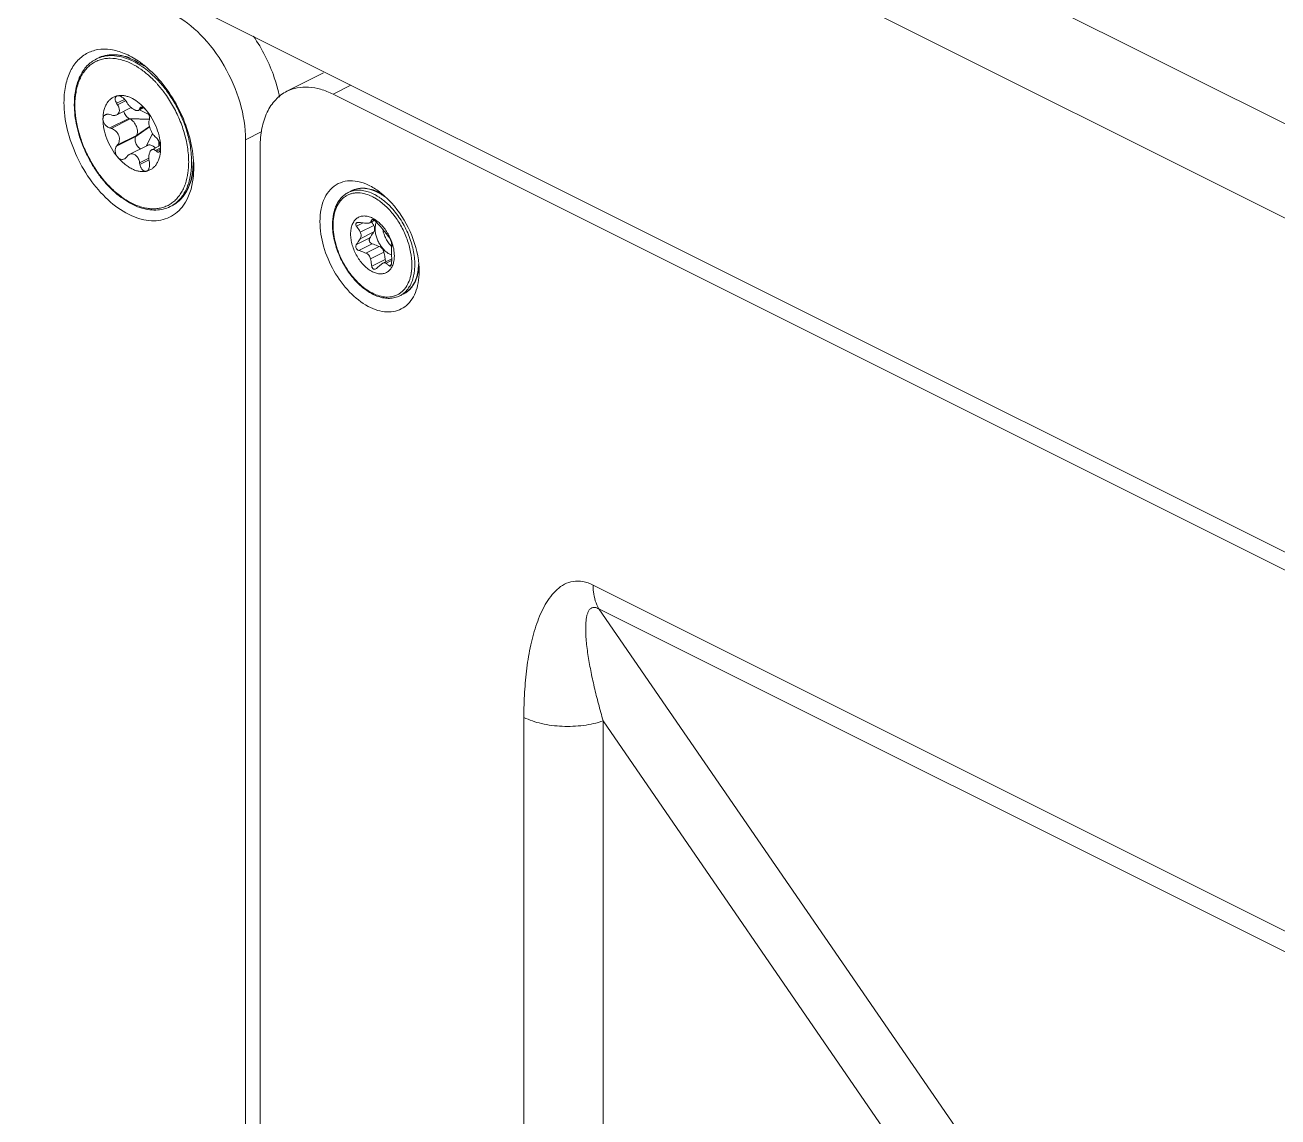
# Model space of a CAD drawing. Header units: millimetres. Extents: x 0 to 2524, y 0 to 1785.
# Drawn here: x 1281.74 to 1330.33, y 778.61 to 820.95 of the extents above; entities that cross this region are included whole.
import ezdxf

# ---------------------------------------------------------------- set-up
doc = ezdxf.new("R2010")
doc.units = ezdxf.units.MM
doc.header["$LTSCALE"] = 0.1
doc.layers.get('0').update_dxf_attribs({"lineweight": 13})

msp = doc.modelspace()

# ---------------------------------------------------------------- linework, layer by layer
for p, q in [((1142.531, 911.152), (1527.197, 718.819)), ((1146.513, 905.511), (1517.313, 720.111)), ((1171.501, 880.058), (1495.073, 718.272)), ((1284.508, 819.635), (1284.569, 819.666)), ((1291.9, 818.384), (1293.314, 819.092)), ((1293.689, 818.271), (1294.382, 818.617)), ((1372.885, 778.673), (1293.689, 818.271)), ((1285.293, 817.917), (1285.601, 818.07)), ((1285.329, 817.86), (1285.293, 817.917)), ((1285.324, 818.209), (1285.296, 818.199)), ((1285.643, 818.017), (1285.329, 817.86)), ((1285.661, 817.993), (1285.697, 817.936)), ((1285.025, 817.481), (1285.084, 817.463)), ((1285.025, 816.961), (1285.769, 817.333)), ((1285.084, 816.943), (1285.817, 817.309)), ((1285.86, 817.75), (1285.301, 817.47)), ((1285.769, 817.333), (1285.817, 817.309)), ((1286.569, 817.299), (1285.769, 817.333)), ((1286.566, 817.291), (1285.817, 817.309)), ((1286.144, 817.641), (1286.342, 817.74)), ((1286.176, 817.657), (1286.539, 817.482)), ((1286.186, 817.691), (1286.313, 817.754)), ((1286.186, 817.691), (1286.199, 817.724)), ((1286.199, 817.724), (1286.28, 817.765)), ((1285.084, 816.943), (1285.025, 816.961)), ((1286.571, 817.007), (1286.038, 816.629)), ((1286.568, 817.015), (1286.062, 816.667)), ((1286.566, 817.28), (1286.554, 817.247)), ((1290.295, 816.504), (1290.928, 816.821)), ((1285.293, 816.256), (1286.038, 816.629)), ((1285.329, 816.301), (1286.062, 816.667)), ((1286.062, 816.667), (1286.038, 816.629)), ((1286.686, 816.743), (1286.443, 816.26)), ((1286.687, 816.741), (1286.449, 816.263)), ((1286.799, 816.605), (1286.835, 816.576)), ((1286.933, 816.443), (1286.927, 816.251)), ((1286.948, 816.412), (1286.947, 816.26)), ((1290.295, 740.294), (1290.295, 816.504)), ((1285.293, 816.256), (1285.329, 816.301)), ((1285.697, 815.857), (1285.661, 815.813)), ((1285.786, 815.931), (1286.495, 816.286)), ((1286.988, 816.281), (1286.658, 816.116)), ((1286.999, 816.186), (1286.799, 816.086)), ((1286.835, 816.056), (1286.799, 816.086)), ((1286.835, 816.056), (1286.995, 816.136)), ((1290.86, 816.221), (1290.86, 740.011)), ((1286.186, 815.613), (1286.543, 815.791)), ((1286.199, 815.544), (1286.186, 815.613)), ((1286.199, 815.544), (1286.551, 815.72)), ((1286.554, 815.689), (1286.566, 815.62)), ((1286.441, 815.28), (1286.47, 815.29)), ((1286.472, 815.288), (1286.471, 815.287)), ((1294.271, 814.456), (1294.417, 814.529)), ((1287.37, 813.911), (1287.431, 813.941)), ((1295.189, 813.401), (1295.209, 813.411)), ((1295.189, 813.401), (1295.197, 813.409)), ((1294.596, 813.152), (1294.852, 813.28)), ((1295.263, 813.184), (1294.743, 812.923)), ((1295.263, 812.927), (1294.743, 812.667)), ((1295.295, 813.374), (1295.108, 813.281)), ((1295.286, 813.38), (1295.137, 813.306)), ((1294.596, 812.44), (1295.117, 812.7)), ((1294.685, 812.207), (1295.206, 812.467)), ((1295.476, 812.369), (1294.956, 812.108)), ((1295.658, 812.15), (1295.137, 811.889)), ((1295.189, 811.598), (1295.71, 811.859)), ((1295.367, 811.509), (1295.341, 811.492)), ((1295.961, 811.886), (1295.62, 811.715)), ((1295.96, 811.822), (1295.745, 811.714)), ((1295.871, 811.614), (1295.939, 811.648)), ((1296.274, 810.449), (1296.421, 810.522)), ((1303.772, 799.237), (1362.801, 769.722)), ((1304, 798.311), (1318.235, 777.623)), ((1304, 798.311), (1363.028, 768.797)), ((1301.088, 751.9), (1301.088, 794.104)), ((1304.162, 751.765), (1304.162, 793.969)), ((1304.162, 793.969), (1315.863, 776.964))]:
    msp.add_line(p, q)
for centre, radius, start, end in [((1285.045, 818.56), 1.202, 113.296, 116.5662), ((1284.094, 816.555), 3.629, 53.1021, 55.9169), ((1283.956, 816.37), 3.859, 51.5572, 53.1153), ((1283.831, 816.213), 4.06, 49.3162, 51.5518), ((1283.983, 816.1), 3.862, 46.173, 48.0654), ((1283.826, 815.938), 4.088, 43.3817, 46.1547), ((1283.744, 815.86), 4.201, 43.1152, 43.3884), ((1283.684, 815.805), 4.283, 41.6542, 43.1103), ((1283.429, 815.586), 4.618, 35.7119, 41.5794), ((1283.423, 815.585), 4.736, 35.7147, 41.5814), ((1286.109, 817.072), 5.609, 11.0735, 13.1064), ((1287.053, 817.876), 3.4, 180.0006, 180.4861), ((1284.746, 816.247), 2.2, 39.6153, 43.0298), ((1284.254, 815.423), 4.032, 1.4294, 3.7819), ((1284.477, 815.429), 3.809, 0.0052, 1.421), ((1286.315, 815.89), 0.622, 281.697, 284.5236), ((1294.65, 813.696), 0.849, 106.6947, 116.5357), ((1294.655, 813.682), 0.864, 105.8099, 106.7076), ((1294.404, 812.659), 1.939, 58.9537, 63.3083), ((1286.832, 814.986), 1.203, 296.5682, 299.8233), ((1286.89, 815.024), 1.21, 296.5769, 307.8677), ((1286.775, 815.15), 1.381, 317.6842, 320.5538), ((1294.337, 812.555), 1.949, 58.9771, 59.2832), ((1294.3, 812.488), 2.139, 55.7755, 58.9381), ((1294.399, 813.774), 0.874, 327.635, 334.7257), ((1294.765, 812.562), 1.008, 59.6373, 63.4175), ((1294.712, 812.47), 1.115, 56.2395, 59.6736), ((1294.653, 812.38), 1.222, 52.4225, 56.2627), ((1296.05, 813.216), 2.384, 180.0011, 180.6953), ((1294.151, 811.89), 1.927, 17.799, 25.3196), ((1296.151, 812.56), 0.562, 249.1768, 250.0173), ((1290.731, 811.887), 5.23, 358.5836, 359.9848), ((1294.568, 811.66), 2.289, 357.6199, 0.017), ((1295.024, 811.741), 2.002, 352.4616, 354.0677), ((1294.958, 811.621), 1.783, 349.8729, 351.6929), ((1294.87, 811.634), 1.873, 351.6867, 353.5381), ((1294.261, 811.405), 2.765, 357.3108, 0.0131), ((1295.896, 811.205), 0.846, 296.5704, 307.4028), ((1296.043, 811.276), 0.844, 296.5664, 305.3933), ((1295.979, 811.352), 0.943, 315.4127, 318.3211)]:
    msp.add_arc(centre, radius, start, end)
for points, knots in [([(1290.295, 816.504), (1290.295, 816.987), (1290.128, 817.991), (1289.524, 819.386), (1288.637, 820.58), (1287.868, 821.181), (1287.466, 821.382)], [0, 0, 0, 0, 0.246823, 0.511783, 0.770296, 1, 1, 1, 1]), ([(1291.572, 818.344), (1291.527, 818.535), (1291.307, 819.302), (1290.941, 820.026), (1290.598, 820.519)], [0, 0, 0, 0, 0.246393, 1, 1, 1, 1]), ([(1283.252, 817.947), (1283.252, 818.156), (1283.285, 818.556), (1283.45, 819.106), (1283.725, 819.551), (1283.983, 819.765), (1284.121, 819.842)], [0, 0, 0, 0, 0.28868, 0.548854, 0.782798, 1, 1, 1, 1]), ([(1284.121, 819.842), (1284.257, 819.919), (1284.568, 820.026), (1285.081, 820.022), (1285.617, 819.865), (1285.958, 819.675), (1286.127, 819.561)], [0, 0, 0, 0, 0.220157, 0.453848, 0.71227, 1, 1, 1, 1]), ([(1284.569, 819.666), (1284.659, 819.711), (1284.854, 819.78), (1285.168, 819.813), (1285.498, 819.778), (1285.716, 819.713), (1285.824, 819.671)], [0, 0, 0, 0, 0.23416, 0.475216, 0.729085, 1, 1, 1, 1]), ([(1286, 819.575), (1285.877, 819.637), (1285.63, 819.737), (1285.308, 819.797), (1285.063, 819.798), (1284.889, 819.777), (1284.724, 819.734), (1284.619, 819.691), (1284.569, 819.666)], [0, 0, 0, 0, 0.278944, 0.534783, 0.655555, 0.772578, 0.886969, 1, 1, 1, 1]), ([(1285.939, 819.544), (1285.821, 819.603), (1285.586, 819.699), (1285.227, 819.772), (1284.936, 819.767), (1284.72, 819.721), (1284.619, 819.685), (1284.57, 819.664)], [0, 0, 0, 0, 0.278209, 0.534456, 0.772603, 0.887165, 1, 1, 1, 1]), ([(1283.653, 817.876), (1283.653, 818.072), (1283.677, 818.36), (1283.771, 818.721), (1283.867, 818.963), (1283.99, 819.179), (1284.138, 819.366), (1284.311, 819.521), (1284.44, 819.601), (1284.508, 819.635)], [0, 0, 0, 0, 0.285392, 0.417936, 0.543856, 0.663798, 0.778818, 0.890321, 1, 1, 1, 1]), ([(1285.882, 819.447), (1285.745, 819.515), (1285.47, 819.623), (1285.112, 819.673), (1284.843, 819.653), (1284.656, 819.609), (1284.48, 819.538), (1284.318, 819.439), (1284.172, 819.314), (1284.043, 819.164), (1283.931, 818.99), (1283.839, 818.796), (1283.766, 818.582), (1283.695, 818.266), (1283.676, 818.017), (1283.676, 817.848)], [0, 0, 0, 0, 0.134718, 0.256832, 0.314289, 0.370104, 0.425075, 0.480068, 0.535949, 0.593509, 0.653412, 0.716168, 0.782107, 0.851412, 1, 1, 1, 1]), ([(1286.564, 818.973), (1286.457, 819.069), (1286.24, 819.243), (1286.002, 819.387), (1285.882, 819.447)], [0, 0, 0, 0, 0.516834, 1, 1, 1, 1]), ([(1286.293, 819.333), (1286.264, 819.353), (1286.15, 819.43), (1286.03, 819.498), (1285.939, 819.544)], [0, 0, 0, 0, 0.25686, 1, 1, 1, 1]), ([(1286.354, 819.364), (1286.325, 819.384), (1286.211, 819.46), (1286.092, 819.529), (1286, 819.575)], [0, 0, 0, 0, 0.25686, 1, 1, 1, 1]), ([(1286.638, 819.059), (1286.61, 819.084), (1286.499, 819.181), (1286.383, 819.271), (1286.293, 819.333)], [0, 0, 0, 0, 0.255737, 1, 1, 1, 1]), ([(1286.478, 819.292), (1286.996, 818.847), (1287.825, 817.714), (1288.233, 816.371), (1288.278, 815.689)], [0, 0, 0, 0, 0.499998, 1, 1, 1, 1]), ([(1286.966, 818.728), (1286.94, 818.758), (1286.835, 818.873), (1286.724, 818.982), (1286.638, 819.059)], [0, 0, 0, 0, 0.254414, 1, 1, 1, 1]), ([(1288.061, 816.077), (1288.038, 816.268), (1287.962, 816.655), (1287.774, 817.223), (1287.514, 817.773), (1287.297, 818.118), (1287.179, 818.282)], [0, 0, 0, 0, 0.24093, 0.491799, 0.746855, 1, 1, 1, 1]), ([(1288.174, 816.089), (1288.15, 816.285), (1288.072, 816.682), (1287.878, 817.264), (1287.612, 817.828), (1287.39, 818.182), (1287.269, 818.35)], [0, 0, 0, 0, 0.240938, 0.491809, 0.746861, 1, 1, 1, 1]), ([(1291.9, 818.384), (1291.737, 818.303), (1291.428, 818.068), (1291.097, 817.561), (1290.9, 816.927), (1290.86, 816.464), (1290.86, 816.221)], [0, 0, 0, 0, 0.217166, 0.450391, 0.710307, 1, 1, 1, 1]), ([(1293.689, 818.271), (1293.534, 818.348), (1293.225, 818.473), (1292.752, 818.562), (1292.302, 818.539), (1292.026, 818.447), (1291.9, 818.384)], [0, 0, 0, 0, 0.279076, 0.535372, 0.7729, 1, 1, 1, 1]), ([(1287.887, 813.963), (1287.75, 813.769), (1287.377, 813.435), (1286.609, 813.302), (1285.795, 813.54), (1285.003, 814.08), (1284.291, 814.868), (1283.723, 815.83), (1283.35, 816.873), (1283.252, 817.598), (1283.252, 817.947)], [0, 0, 0, 0, 0.093914, 0.18813, 0.295826, 0.421919, 0.563565, 0.713337, 0.861833, 1, 1, 1, 1]), ([(1287.37, 813.911), (1287.285, 813.868), (1287.102, 813.802), (1286.808, 813.765), (1286.498, 813.789), (1286.181, 813.872), (1285.861, 814.012), (1285.545, 814.204), (1285.237, 814.446), (1284.942, 814.732), (1284.667, 815.057), (1284.416, 815.415), (1284.194, 815.798), (1284.006, 816.201), (1283.854, 816.614), (1283.742, 817.03), (1283.672, 817.441), (1283.654, 817.714), (1283.653, 817.847)], [0, 0, 0, 0, 0.046162, 0.093539, 0.14319, 0.195908, 0.252154, 0.312065, 0.375489, 0.442037, 0.511131, 0.58206, 0.65402, 0.726157, 0.797611, 0.867553, 0.935227, 1, 1, 1, 1]), ([(1283.676, 817.848), (1283.676, 817.674), (1283.704, 817.315), (1283.819, 816.777), (1284.004, 816.238), (1284.252, 815.716), (1284.556, 815.229), (1284.905, 814.794), (1285.287, 814.424), (1285.691, 814.133), (1286.042, 813.96), (1286.319, 813.874), (1286.52, 813.835), (1286.714, 813.822), (1286.902, 813.834), (1287.081, 813.872), (1287.25, 813.936), (1287.407, 814.024), (1287.55, 814.136), (1287.678, 814.271), (1287.791, 814.427), (1287.886, 814.603), (1287.993, 814.869), (1288.041, 815.085), (1288.061, 815.233)], [0, 0, 0, 0, 0.068636, 0.141294, 0.216628, 0.293067, 0.36896, 0.442698, 0.512838, 0.578246, 0.638256, 0.666243, 0.692947, 0.718503, 0.743108, 0.767017, 0.790534, 0.813988, 0.837717, 0.862037, 0.887221, 0.913488, 0.940997, 1, 1, 1, 1]), ([(1284.765, 817.303), (1284.765, 817.416), (1284.781, 817.581), (1284.845, 817.783), (1284.91, 817.912), (1284.991, 818.022), (1285.089, 818.11), (1285.201, 818.175), (1285.282, 818.2), (1285.324, 818.209)], [0, 0, 0, 0, 0.292489, 0.425478, 0.549994, 0.667323, 0.77954, 0.889431, 1, 1, 1, 1]), ([(1285.296, 818.199), (1285.287, 818.195), (1285.27, 818.183), (1285.251, 818.157), (1285.239, 818.124), (1285.234, 818.073), (1285.249, 817.999), (1285.276, 817.944), (1285.293, 817.917)], [0, 0, 0, 0, 0.097885, 0.196945, 0.302948, 0.419624, 0.688587, 1, 1, 1, 1]), ([(1285.301, 817.47), (1285.316, 817.478), (1285.343, 817.496), (1285.375, 817.533), (1285.395, 817.579), (1285.403, 817.63), (1285.4, 817.686), (1285.381, 817.765), (1285.352, 817.823), (1285.329, 817.86)], [0, 0, 0, 0, 0.11066, 0.218773, 0.328694, 0.444664, 0.569516, 0.704271, 1, 1, 1, 1]), ([(1285.324, 818.209), (1285.363, 818.217), (1285.445, 818.226), (1285.573, 818.218), (1285.704, 818.188), (1285.887, 818.119), (1286.115, 817.98), (1286.276, 817.832), (1286.354, 817.749)], [0, 0, 0, 0, 0.102583, 0.210144, 0.32398, 0.444974, 0.708853, 1, 1, 1, 1]), ([(1285.661, 817.993), (1285.64, 818.026), (1285.591, 818.088), (1285.518, 818.15), (1285.454, 818.187), (1285.397, 818.209), (1285.351, 818.215), (1285.324, 818.209)], [0, 0, 0, 0, 0.280746, 0.557076, 0.685088, 0.802432, 1, 1, 1, 1]), ([(1285.86, 817.748), (1285.828, 817.775), (1285.769, 817.834), (1285.719, 817.901), (1285.697, 817.936)], [0, 0, 0, 0, 0.500571, 1, 1, 1, 1]), ([(1284.859, 817.474), (1284.845, 817.466), (1284.818, 817.447), (1284.787, 817.407), (1284.769, 817.358), (1284.765, 817.322), (1284.765, 817.303)], [0, 0, 0, 0, 0.236599, 0.476208, 0.728722, 1, 1, 1, 1]), ([(1285.324, 815.839), (1285.237, 815.943), (1285.082, 816.169), (1284.906, 816.537), (1284.794, 816.919), (1284.765, 817.178), (1284.765, 817.303)], [0, 0, 0, 0, 0.254359, 0.512919, 0.764766, 1, 1, 1, 1]), ([(1284.765, 817.303), (1284.765, 817.267), (1284.78, 817.191), (1284.837, 817.09), (1284.92, 817.008), (1284.989, 816.972), (1285.025, 816.961)], [0, 0, 0, 0, 0.239462, 0.49734, 0.756045, 1, 1, 1, 1]), ([(1285.025, 817.481), (1284.996, 817.489), (1284.953, 817.496), (1284.897, 817.489), (1284.871, 817.48), (1284.859, 817.474)], [0, 0, 0, 0, 0.525273, 0.767904, 1, 1, 1, 1]), ([(1285.084, 817.463), (1285.104, 817.457), (1285.142, 817.448), (1285.199, 817.445), (1285.253, 817.451), (1285.286, 817.463), (1285.301, 817.47)], [0, 0, 0, 0, 0.273271, 0.531241, 0.772973, 1, 1, 1, 1]), ([(1285.769, 817.333), (1285.746, 817.345), (1285.701, 817.377), (1285.644, 817.441), (1285.598, 817.519), (1285.577, 817.576), (1285.569, 817.605)], [0, 0, 0, 0, 0.224639, 0.474754, 0.738214, 1, 1, 1, 1]), ([(1286.062, 816.667), (1286.075, 816.689), (1286.094, 816.74), (1286.103, 816.825), (1286.092, 816.919), (1286.064, 817.016), (1286.019, 817.109), (1285.962, 817.193), (1285.894, 817.261), (1285.843, 817.296), (1285.817, 817.309)], [0, 0, 0, 0, 0.100163, 0.214155, 0.341032, 0.476829, 0.616268, 0.753439, 0.882721, 1, 1, 1, 1]), ([(1286.144, 817.641), (1286.136, 817.637), (1286.118, 817.631), (1286.089, 817.63), (1286.056, 817.635), (1286.005, 817.651), (1285.937, 817.688), (1285.886, 817.726), (1285.86, 817.748)], [0, 0, 0, 0, 0.081289, 0.172033, 0.275865, 0.394549, 0.674735, 1, 1, 1, 1]), ([(1286.186, 817.691), (1286.182, 817.68), (1286.172, 817.66), (1286.153, 817.645), (1286.144, 817.641)], [0, 0, 0, 0, 0.516987, 1, 1, 1, 1]), ([(1286.23, 817.761), (1286.223, 817.758), (1286.21, 817.747), (1286.202, 817.732), (1286.199, 817.724)], [0, 0, 0, 0, 0.479654, 1, 1, 1, 1]), ([(1286.342, 817.74), (1286.332, 817.747), (1286.312, 817.757), (1286.282, 817.767), (1286.254, 817.769), (1286.237, 817.765), (1286.23, 817.761)], [0, 0, 0, 0, 0.309007, 0.574685, 0.801106, 1, 1, 1, 1]), ([(1286.441, 817.65), (1286.426, 817.669), (1286.395, 817.701), (1286.36, 817.729), (1286.342, 817.74)], [0, 0, 0, 0, 0.531627, 1, 1, 1, 1]), ([(1286.566, 817.28), (1286.57, 817.291), (1286.575, 817.315), (1286.574, 817.354), (1286.567, 817.4), (1286.549, 817.468), (1286.509, 817.555), (1286.466, 817.62), (1286.441, 817.65)], [0, 0, 0, 0, 0.081914, 0.180348, 0.294769, 0.423159, 0.707611, 1, 1, 1, 1]), ([(1286.441, 817.65), (1286.527, 817.546), (1286.683, 817.321), (1286.859, 816.952), (1286.971, 816.57), (1286.999, 816.311), (1286.999, 816.186)], [0, 0, 0, 0, 0.254359, 0.512919, 0.764766, 1, 1, 1, 1]), ([(1285.084, 816.943), (1285.148, 816.924), (1285.238, 816.869), (1285.328, 816.766), (1285.377, 816.672), (1285.403, 816.571), (1285.403, 816.471), (1285.379, 816.378), (1285.348, 816.324), (1285.329, 816.301)], [0, 0, 0, 0, 0.249375, 0.381505, 0.514159, 0.64429, 0.769426, 0.888065, 1, 1, 1, 1]), ([(1286.799, 816.605), (1286.779, 816.622), (1286.739, 816.664), (1286.687, 816.739), (1286.639, 816.827), (1286.597, 816.922), (1286.566, 817.017), (1286.546, 817.105), (1286.54, 817.182), (1286.547, 817.228), (1286.554, 817.247)], [0, 0, 0, 0, 0.110696, 0.240625, 0.384178, 0.53292, 0.676665, 0.805968, 0.914467, 1, 1, 1, 1]), ([(1286.221, 816.147), (1286.201, 816.157), (1286.163, 816.184), (1286.113, 816.235), (1286.069, 816.298), (1286.036, 816.368), (1286.015, 816.44), (1286.005, 816.528), (1286.017, 816.595), (1286.038, 816.629)], [0, 0, 0, 0, 0.117575, 0.247234, 0.384697, 0.524378, 0.660423, 0.787463, 1, 1, 1, 1]), ([(1286.99, 816.281), (1286.984, 816.311), (1286.967, 816.371), (1286.931, 816.453), (1286.888, 816.522), (1286.853, 816.561), (1286.835, 816.576)], [0, 0, 0, 0, 0.274561, 0.545123, 0.791997, 1, 1, 1, 1]), ([(1285.293, 816.256), (1285.272, 816.23), (1285.241, 816.164), (1285.232, 816.052), (1285.259, 815.938), (1285.299, 815.869), (1285.324, 815.839)], [0, 0, 0, 0, 0.226942, 0.475503, 0.738548, 1, 1, 1, 1]), ([(1285.324, 815.839), (1285.342, 815.817), (1285.381, 815.779), (1285.452, 815.743), (1285.526, 815.734), (1285.573, 815.747), (1285.594, 815.757)], [0, 0, 0, 0, 0.278794, 0.535291, 0.771972, 1, 1, 1, 1]), ([(1286.441, 815.28), (1286.398, 815.271), (1286.307, 815.262), (1286.168, 815.275), (1286.024, 815.313), (1285.878, 815.375), (1285.732, 815.46), (1285.537, 815.606), (1285.405, 815.741), (1285.324, 815.839)], [0, 0, 0, 0, 0.100852, 0.207172, 0.320423, 0.441479, 0.570535, 0.707242, 1, 1, 1, 1]), ([(1285.697, 815.857), (1285.709, 815.873), (1285.736, 815.901), (1285.769, 815.923), (1285.786, 815.931)], [0, 0, 0, 0, 0.51023, 1, 1, 1, 1]), ([(1285.786, 815.931), (1285.805, 815.941), (1285.847, 815.955), (1285.914, 815.957), (1285.979, 815.937), (1286.04, 815.899), (1286.092, 815.843), (1286.151, 815.75), (1286.176, 815.669), (1286.186, 815.613)], [0, 0, 0, 0, 0.109461, 0.218418, 0.33058, 0.449317, 0.576567, 0.712229, 1, 1, 1, 1]), ([(1286.999, 816.186), (1286.999, 816.077), (1286.984, 815.917), (1286.924, 815.719), (1286.863, 815.592), (1286.787, 815.483), (1286.695, 815.394), (1286.589, 815.327), (1286.512, 815.298), (1286.472, 815.288)], [0, 0, 0, 0, 0.292043, 0.425248, 0.550191, 0.667997, 0.780507, 0.890228, 1, 1, 1, 1]), ([(1286.619, 816.295), (1286.598, 816.301), (1286.565, 816.305), (1286.523, 816.298), (1286.504, 816.29), (1286.495, 816.286)], [0, 0, 0, 0, 0.520186, 0.762961, 1, 1, 1, 1]), ([(1286.658, 816.116), (1286.647, 816.11), (1286.624, 816.094), (1286.597, 816.058), (1286.574, 816.012), (1286.557, 815.957), (1286.546, 815.895), (1286.54, 815.805), (1286.546, 815.735), (1286.554, 815.689)], [0, 0, 0, 0, 0.083137, 0.178761, 0.289183, 0.4138, 0.55033, 0.6957, 1, 1, 1, 1]), ([(1286.793, 816.184), (1286.767, 816.211), (1286.714, 816.257), (1286.65, 816.287), (1286.619, 816.295)], [0, 0, 0, 0, 0.534828, 1, 1, 1, 1]), ([(1286.799, 816.086), (1286.788, 816.095), (1286.765, 816.111), (1286.728, 816.126), (1286.691, 816.128), (1286.668, 816.121), (1286.658, 816.116)], [0, 0, 0, 0, 0.288082, 0.541806, 0.772346, 1, 1, 1, 1]), ([(1286.835, 816.056), (1286.843, 816.049), (1286.86, 816.037), (1286.888, 816.026), (1286.914, 816.024), (1286.931, 816.028), (1286.938, 816.032)], [0, 0, 0, 0, 0.294551, 0.551982, 0.781276, 1, 1, 1, 1]), ([(1286.938, 816.032), (1286.948, 816.037), (1286.967, 816.053), (1286.986, 816.088), (1286.997, 816.134), (1286.999, 816.168), (1286.999, 816.186)], [0, 0, 0, 0, 0.190975, 0.416283, 0.686233, 1, 1, 1, 1]), ([(1286.999, 816.186), (1286.999, 816.194), (1286.999, 816.226), (1286.994, 816.257), (1286.99, 816.281)], [0, 0, 0, 0, 0.238011, 1, 1, 1, 1]), ([(1288.088, 815.642), (1288.088, 815.677), (1288.086, 815.823), (1288.075, 815.968), (1288.061, 816.077)], [0, 0, 0, 0, 0.244432, 1, 1, 1, 1]), ([(1288.202, 815.642), (1288.202, 815.678), (1288.199, 815.828), (1288.187, 815.977), (1288.174, 816.089)], [0, 0, 0, 0, 0.244425, 1, 1, 1, 1]), ([(1285.594, 815.757), (1285.606, 815.764), (1285.631, 815.78), (1285.652, 815.801), (1285.661, 815.813)], [0, 0, 0, 0, 0.491084, 1, 1, 1, 1]), ([(1286.199, 815.544), (1286.205, 815.506), (1286.227, 815.433), (1286.276, 815.355), (1286.325, 815.31), (1286.363, 815.288), (1286.402, 815.277), (1286.429, 815.278), (1286.441, 815.28)], [0, 0, 0, 0, 0.297992, 0.57064, 0.692364, 0.803082, 0.904393, 1, 1, 1, 1]), ([(1286.47, 815.29), (1286.48, 815.296), (1286.5, 815.31), (1286.525, 815.339), (1286.546, 815.375), (1286.567, 815.433), (1286.578, 815.517), (1286.572, 815.585), (1286.566, 815.62)], [0, 0, 0, 0, 0.096427, 0.2004, 0.313931, 0.437364, 0.708911, 1, 1, 1, 1]), ([(1287.43, 813.943), (1287.491, 813.978), (1287.608, 814.059), (1287.762, 814.211), (1287.895, 814.392), (1288.047, 814.677), (1288.145, 815.004), (1288.194, 815.358), (1288.202, 815.545), (1288.202, 815.642)], [0, 0, 0, 0, 0.107509, 0.217606, 0.33198, 0.451961, 0.711547, 0.852303, 1, 1, 1, 1]), ([(1287.842, 814.272), (1287.911, 814.356), (1288.035, 814.548), (1288.165, 814.878), (1288.245, 815.252), (1288.262, 815.516), (1288.263, 815.652)], [0, 0, 0, 0, 0.222615, 0.462293, 0.721342, 1, 1, 1, 1]), ([(1288.286, 815.429), (1288.286, 815.287), (1288.258, 814.779), (1288.101, 814.263), (1287.887, 813.963)], [0, 0, 0, 0, 0.278051, 1, 1, 1, 1]), ([(1288.061, 815.233), (1288.066, 815.266), (1288.082, 815.402), (1288.088, 815.538), (1288.088, 815.642)], [0, 0, 0, 0, 0.24358, 1, 1, 1, 1]), ([(1288.261, 815.299), (1288.241, 815.146), (1288.179, 814.857), (1288.031, 814.524), (1287.875, 814.299), (1287.743, 814.155), (1287.596, 814.034), (1287.487, 813.969), (1287.431, 813.941)], [0, 0, 0, 0, 0.278338, 0.534003, 0.654847, 0.77204, 0.886673, 1, 1, 1, 1]), ([(1293.18, 813.329), (1293.18, 813.495), (1293.206, 813.81), (1293.341, 814.24), (1293.566, 814.585), (1293.876, 814.822), (1294.251, 814.928), (1294.662, 814.901), (1295.087, 814.75), (1295.355, 814.582), (1295.488, 814.483)], [0, 0, 0, 0, 0.144821, 0.274812, 0.391414, 0.499998, 0.608577, 0.72521, 0.855132, 1, 1, 1, 1]), ([(1293.665, 813.216), (1293.665, 813.353), (1293.683, 813.556), (1293.749, 813.81), (1293.817, 813.98), (1293.904, 814.133), (1294.009, 814.265), (1294.131, 814.375), (1294.223, 814.432), (1294.271, 814.456)], [0, 0, 0, 0, 0.283857, 0.41599, 0.54178, 0.661886, 0.777353, 0.88952, 1, 1, 1, 1]), ([(1295.09, 814.351), (1295, 814.387), (1294.821, 814.44), (1294.591, 814.451), (1294.421, 814.422), (1294.302, 814.383), (1294.191, 814.327), (1294.09, 814.255), (1293.998, 814.166), (1293.888, 814.025), (1293.78, 813.81), (1293.704, 813.513), (1293.689, 813.299), (1293.689, 813.188)], [0, 0, 0, 0, 0.13036, 0.249603, 0.306343, 0.361945, 0.417173, 0.472817, 0.529637, 0.588309, 0.713061, 0.850082, 1, 1, 1, 1]), ([(1294.417, 814.529), (1294.485, 814.563), (1294.634, 814.615), (1294.873, 814.635), (1295.123, 814.6), (1295.287, 814.543), (1295.368, 814.508)], [0, 0, 0, 0, 0.233456, 0.474127, 0.728195, 1, 1, 1, 1]), ([(1295.55, 814.393), (1295.453, 814.451), (1295.26, 814.547), (1295.004, 814.613), (1294.808, 814.624), (1294.67, 814.613), (1294.539, 814.582), (1294.456, 814.549), (1294.417, 814.529)], [0, 0, 0, 0, 0.283464, 0.540713, 0.660935, 0.776648, 0.889158, 1, 1, 1, 1]), ([(1295.274, 814.391), (1295.202, 814.428), (1295.057, 814.489), (1294.835, 814.542), (1294.621, 814.554), (1294.484, 814.532), (1294.419, 814.513)], [0, 0, 0, 0, 0.275906, 0.532541, 0.772396, 1, 1, 1, 1]), ([(1295.368, 814.508), (1295.387, 814.5), (1295.464, 814.465), (1295.539, 814.424), (1295.594, 814.391)], [0, 0, 0, 0, 0.244297, 1, 1, 1, 1]), ([(1295.488, 814.483), (1295.518, 814.46), (1295.643, 814.363), (1295.759, 814.256), (1295.843, 814.172)], [0, 0, 0, 0, 0.2435, 1, 1, 1, 1]), ([(1295.725, 814.276), (1295.71, 814.287), (1295.653, 814.328), (1295.595, 814.366), (1295.55, 814.393)], [0, 0, 0, 0, 0.254594, 1, 1, 1, 1]), ([(1287.633, 814.068), (1287.647, 814.08), (1287.705, 814.127), (1287.759, 814.179), (1287.796, 814.22)], [0, 0, 0, 0, 0.247404, 1, 1, 1, 1]), ([(1295.333, 814.231), (1295.313, 814.243), (1295.234, 814.287), (1295.152, 814.326), (1295.09, 814.351)], [0, 0, 0, 0, 0.257404, 1, 1, 1, 1]), ([(1296.051, 813.573), (1295.949, 813.706), (1295.732, 813.947), (1295.474, 814.146), (1295.342, 814.225)], [0, 0, 0, 0, 0.520938, 1, 1, 1, 1]), ([(1295.952, 813.865), (1295.917, 813.903), (1295.779, 814.045), (1295.625, 814.174), (1295.503, 814.257)], [0, 0, 0, 0, 0.259904, 1, 1, 1, 1]), ([(1295.843, 814.172), (1296.152, 813.859), (1296.658, 813.124), (1296.936, 812.274), (1296.995, 811.84)], [0, 0, 0, 0, 0.500531, 1, 1, 1, 1]), ([(1295.216, 811.385), (1295.158, 811.414), (1295.043, 811.487), (1294.885, 811.626), (1294.739, 811.795), (1294.612, 811.988), (1294.507, 812.197), (1294.428, 812.414), (1294.38, 812.632), (1294.362, 812.843), (1294.377, 813.038), (1294.424, 813.211), (1294.502, 813.355), (1294.61, 813.464), (1294.744, 813.532), (1294.895, 813.554), (1295.058, 813.531), (1295.163, 813.49), (1295.216, 813.463)], [0, 0, 0, 0, 0.06329, 0.13188, 0.204672, 0.280151, 0.356569, 0.432094, 0.504975, 0.573688, 0.637122, 0.694783, 0.747041, 0.795334, 0.842131, 0.890352, 0.942485, 1, 1, 1, 1]), ([(1295.197, 813.409), (1295.198, 813.409), (1295.2, 813.41), (1295.201, 813.411), (1295.203, 813.411)], [0, 0, 0, 0, 0.239803, 1, 1, 1, 1]), ([(1295.203, 813.411), (1295.21, 813.413), (1295.229, 813.41), (1295.246, 813.403), (1295.256, 813.398)], [0, 0, 0, 0, 0.407487, 1, 1, 1, 1]), ([(1295.256, 813.398), (1295.259, 813.397), (1295.273, 813.39), (1295.285, 813.381), (1295.295, 813.375)], [0, 0, 0, 0, 0.231951, 1, 1, 1, 1]), ([(1296.857, 811.66), (1296.857, 811.754), (1296.845, 811.946), (1296.798, 812.236), (1296.721, 812.53), (1296.58, 812.921), (1296.342, 813.383), (1296.091, 813.715), (1295.952, 813.865)], [0, 0, 0, 0, 0.115422, 0.236391, 0.361666, 0.489863, 0.748532, 1, 1, 1, 1]), ([(1296.743, 811.66), (1296.743, 811.822), (1296.708, 812.157), (1296.57, 812.653), (1296.352, 813.134), (1296.159, 813.433), (1296.051, 813.573)], [0, 0, 0, 0, 0.234732, 0.485658, 0.744015, 1, 1, 1, 1]), ([(1297.023, 811.275), (1297.017, 811.134), (1296.983, 810.865), (1296.86, 810.495), (1296.669, 810.192), (1296.416, 809.969), (1296.109, 809.839), (1295.766, 809.809), (1295.402, 809.876), (1294.886, 810.097), (1294.273, 810.596), (1293.686, 811.402), (1293.289, 812.337), (1293.18, 813.007), (1293.18, 813.329)], [0, 0, 0, 0, 0.062015, 0.11834, 0.169561, 0.21738, 0.264331, 0.313225, 0.366311, 0.424827, 0.557892, 0.706671, 0.858564, 1, 1, 1, 1]), ([(1296.274, 810.449), (1296.214, 810.419), (1296.085, 810.372), (1295.877, 810.345), (1295.659, 810.361), (1295.436, 810.419), (1295.212, 810.516), (1294.991, 810.65), (1294.775, 810.818), (1294.497, 811.088), (1294.189, 811.489), (1293.951, 811.942), (1293.808, 812.326), (1293.705, 812.706), (1293.668, 812.997), (1293.665, 813.187)], [0, 0, 0, 0, 0.04678, 0.094688, 0.144735, 0.197693, 0.254036, 0.313926, 0.37724, 0.443617, 0.583066, 0.726615, 0.797908, 0.867736, 1, 1, 1, 1]), ([(1293.689, 813.188), (1293.689, 813.069), (1293.708, 812.825), (1293.785, 812.457), (1293.909, 812.089), (1294.077, 811.732), (1294.282, 811.397), (1294.519, 811.097), (1294.778, 810.84), (1295.052, 810.636), (1295.333, 810.49), (1295.612, 810.408), (1295.839, 810.398), (1296.007, 810.425), (1296.125, 810.463), (1296.235, 810.518), (1296.336, 810.588), (1296.427, 810.675), (1296.538, 810.812), (1296.646, 811.023), (1296.696, 811.209), (1296.714, 811.307)], [0, 0, 0, 0, 0.068604, 0.141192, 0.216459, 0.292883, 0.368858, 0.442815, 0.513331, 0.579272, 0.639933, 0.695221, 0.745844, 0.76994, 0.793548, 0.816985, 0.840579, 0.864646, 0.889471, 0.942181, 1, 1, 1, 1]), ([(1294.596, 813.152), (1294.588, 813.164), (1294.575, 813.189), (1294.57, 813.223), (1294.575, 813.247), (1294.586, 813.268), (1294.601, 813.28), (1294.612, 813.285)], [0, 0, 0, 0, 0.28482, 0.535851, 0.651956, 0.765513, 1, 1, 1, 1]), ([(1294.743, 812.923), (1294.731, 812.943), (1294.685, 813.021), (1294.635, 813.097), (1294.596, 813.152)], [0, 0, 0, 0, 0.252413, 1, 1, 1, 1]), ([(1294.612, 813.285), (1294.617, 813.288), (1294.64, 813.297), (1294.666, 813.298), (1294.685, 813.296)], [0, 0, 0, 0, 0.23001, 1, 1, 1, 1]), ([(1294.685, 813.296), (1294.708, 813.295), (1294.798, 813.287), (1294.889, 813.277), (1294.956, 813.268)], [0, 0, 0, 0, 0.253475, 1, 1, 1, 1]), ([(1294.743, 812.667), (1294.754, 812.686), (1294.773, 812.726), (1294.783, 812.793), (1294.773, 812.861), (1294.754, 812.903), (1294.743, 812.923)], [0, 0, 0, 0, 0.247907, 0.494258, 0.743456, 1, 1, 1, 1]), ([(1294.956, 813.268), (1294.971, 813.267), (1295, 813.264), (1295.042, 813.264), (1295.077, 813.269), (1295.099, 813.276), (1295.108, 813.281)], [0, 0, 0, 0, 0.30025, 0.570887, 0.804829, 1, 1, 1, 1]), ([(1295.108, 813.281), (1295.114, 813.284), (1295.125, 813.291), (1295.134, 813.301), (1295.137, 813.306)], [0, 0, 0, 0, 0.528927, 1, 1, 1, 1]), ([(1295.117, 812.7), (1295.13, 812.719), (1295.18, 812.794), (1295.228, 812.87), (1295.263, 812.927)], [0, 0, 0, 0, 0.253646, 1, 1, 1, 1]), ([(1295.263, 813.184), (1295.257, 813.195), (1295.23, 813.24), (1295.202, 813.285), (1295.181, 813.318)], [0, 0, 0, 0, 0.251509, 1, 1, 1, 1]), ([(1295.3, 813.054), (1295.3, 813.076), (1295.293, 813.122), (1295.275, 813.164), (1295.263, 813.184)], [0, 0, 0, 0, 0.492703, 1, 1, 1, 1]), ([(1295.263, 812.927), (1295.275, 812.946), (1295.294, 812.987), (1295.3, 813.031), (1295.3, 813.054)], [0, 0, 0, 0, 0.501612, 1, 1, 1, 1]), ([(1295.295, 813.375), (1295.301, 813.37), (1295.327, 813.351), (1295.35, 813.329), (1295.367, 813.312)], [0, 0, 0, 0, 0.245457, 1, 1, 1, 1]), ([(1295.32, 813.051), (1295.32, 813.075), (1295.324, 813.163), (1295.343, 813.251), (1295.369, 813.31)], [0, 0, 0, 0, 0.269298, 1, 1, 1, 1]), ([(1295.32, 813.051), (1295.32, 813), (1295.329, 812.895), (1295.366, 812.738), (1295.426, 812.582), (1295.505, 812.434), (1295.601, 812.3), (1295.709, 812.185), (1295.825, 812.095), (1295.909, 812.051), (1295.951, 812.035)], [0, 0, 0, 0, 0.121275, 0.250197, 0.383662, 0.518165, 0.650076, 0.776023, 0.893242, 1, 1, 1, 1]), ([(1295.367, 813.312), (1295.384, 813.294), (1295.451, 813.223), (1295.516, 813.15), (1295.563, 813.093)], [0, 0, 0, 0, 0.248914, 1, 1, 1, 1]), ([(1295.398, 813.348), (1295.448, 813.31), (1295.546, 813.223), (1295.724, 813.019), (1295.832, 812.84), (1295.892, 812.714)], [0, 0, 0, 0, 0.235096, 0.483128, 1, 1, 1, 1]), ([(1295.563, 813.093), (1295.595, 813.054), (1295.643, 812.997), (1295.703, 812.924), (1295.731, 812.89), (1295.745, 812.874)], [0, 0, 0, 0, 0.536536, 0.7845, 1, 1, 1, 1]), ([(1295.618, 813.027), (1295.628, 812.966), (1295.66, 812.843), (1295.735, 812.667), (1295.834, 812.504), (1295.915, 812.407), (1295.959, 812.363)], [0, 0, 0, 0, 0.246577, 0.501358, 0.755434, 1, 1, 1, 1]), ([(1294.685, 812.207), (1294.662, 812.214), (1294.619, 812.24), (1294.583, 812.292), (1294.571, 812.339), (1294.571, 812.375), (1294.579, 812.41), (1294.59, 812.43), (1294.596, 812.44)], [0, 0, 0, 0, 0.252428, 0.508829, 0.635948, 0.760109, 0.881308, 1, 1, 1, 1]), ([(1294.596, 812.44), (1294.609, 812.458), (1294.659, 812.533), (1294.708, 812.609), (1294.743, 812.667)], [0, 0, 0, 0, 0.253646, 1, 1, 1, 1]), ([(1295.206, 812.467), (1295.183, 812.475), (1295.14, 812.5), (1295.104, 812.552), (1295.092, 812.6), (1295.092, 812.636), (1295.1, 812.67), (1295.111, 812.69), (1295.117, 812.7)], [0, 0, 0, 0, 0.252428, 0.508829, 0.635948, 0.760109, 0.881308, 1, 1, 1, 1]), ([(1295.476, 812.369), (1295.454, 812.377), (1295.365, 812.412), (1295.274, 812.444), (1295.206, 812.467)], [0, 0, 0, 0, 0.247699, 1, 1, 1, 1]), ([(1295.745, 812.874), (1295.756, 812.86), (1295.801, 812.805), (1295.842, 812.747), (1295.871, 812.704)], [0, 0, 0, 0, 0.255259, 1, 1, 1, 1]), ([(1295.871, 812.704), (1295.882, 812.687), (1295.904, 812.648), (1295.931, 812.586), (1295.949, 812.532), (1295.957, 812.494), (1295.959, 812.478), (1295.96, 812.471)], [0, 0, 0, 0, 0.242787, 0.53335, 0.805459, 0.914802, 1, 1, 1, 1]), ([(1295.96, 812.471), (1295.96, 812.458), (1295.962, 812.407), (1295.961, 812.355), (1295.958, 812.316)], [0, 0, 0, 0, 0.240983, 1, 1, 1, 1]), ([(1295.985, 812.479), (1296.014, 812.388), (1296.057, 812.207), (1296.068, 812.021), (1296.063, 811.933)], [0, 0, 0, 0, 0.519189, 1, 1, 1, 1]), ([(1294.956, 812.108), (1294.934, 812.117), (1294.844, 812.152), (1294.754, 812.184), (1294.685, 812.207)], [0, 0, 0, 0, 0.247699, 1, 1, 1, 1]), ([(1295.137, 811.889), (1295.132, 811.914), (1295.116, 811.962), (1295.076, 812.025), (1295.021, 812.076), (1294.978, 812.099), (1294.956, 812.108)], [0, 0, 0, 0, 0.254861, 0.506075, 0.754128, 1, 1, 1, 1]), ([(1295.658, 812.15), (1295.652, 812.174), (1295.637, 812.222), (1295.597, 812.286), (1295.542, 812.336), (1295.499, 812.36), (1295.476, 812.369)], [0, 0, 0, 0, 0.254861, 0.506075, 0.754128, 1, 1, 1, 1]), ([(1295.71, 811.859), (1295.706, 811.883), (1295.692, 811.98), (1295.674, 812.077), (1295.658, 812.15)], [0, 0, 0, 0, 0.249032, 1, 1, 1, 1]), ([(1295.958, 812.316), (1295.956, 812.3), (1295.955, 812.263), (1295.954, 812.177), (1295.955, 812.108), (1295.958, 812.059)], [0, 0, 0, 0, 0.189519, 0.428203, 1, 1, 1, 1]), ([(1295.189, 811.598), (1295.186, 811.623), (1295.171, 811.72), (1295.153, 811.817), (1295.137, 811.889)], [0, 0, 0, 0, 0.249032, 1, 1, 1, 1]), ([(1295.256, 811.49), (1295.247, 811.495), (1295.23, 811.507), (1295.21, 811.533), (1295.196, 811.564), (1295.191, 811.586), (1295.189, 811.598)], [0, 0, 0, 0, 0.228178, 0.47142, 0.729869, 1, 1, 1, 1]), ([(1296.063, 811.933), (1296.059, 811.872), (1296.044, 811.757), (1295.991, 811.598), (1295.909, 811.467), (1295.801, 811.37), (1295.67, 811.312), (1295.524, 811.295), (1295.368, 811.319), (1295.267, 811.36), (1295.216, 811.385)], [0, 0, 0, 0, 0.146021, 0.278949, 0.400179, 0.513404, 0.624315, 0.739263, 0.863481, 1, 1, 1, 1]), ([(1295.341, 811.492), (1295.327, 811.485), (1295.299, 811.477), (1295.269, 811.484), (1295.256, 811.49)], [0, 0, 0, 0, 0.506734, 1, 1, 1, 1]), ([(1295.563, 811.676), (1295.547, 811.662), (1295.482, 811.606), (1295.417, 811.551), (1295.367, 811.509)], [0, 0, 0, 0, 0.244441, 1, 1, 1, 1]), ([(1295.62, 811.715), (1295.615, 811.713), (1295.595, 811.702), (1295.576, 811.688), (1295.563, 811.676)], [0, 0, 0, 0, 0.236143, 1, 1, 1, 1]), ([(1295.745, 811.714), (1295.736, 811.719), (1295.718, 811.729), (1295.686, 811.734), (1295.653, 811.729), (1295.631, 811.721), (1295.62, 811.715)], [0, 0, 0, 0, 0.231298, 0.465573, 0.71817, 1, 1, 1, 1]), ([(1295.744, 811.777), (1295.739, 811.782), (1295.722, 811.807), (1295.713, 811.836), (1295.71, 811.859)], [0, 0, 0, 0, 0.238141, 1, 1, 1, 1]), ([(1295.871, 811.614), (1295.861, 811.622), (1295.821, 811.658), (1295.778, 811.691), (1295.745, 811.714)], [0, 0, 0, 0, 0.241675, 1, 1, 1, 1]), ([(1295.908, 811.607), (1295.905, 811.605), (1295.899, 811.603), (1295.885, 811.604), (1295.876, 811.609), (1295.871, 811.614)], [0, 0, 0, 0, 0.248735, 0.486009, 1, 1, 1, 1]), ([(1295.96, 811.758), (1295.959, 811.741), (1295.957, 811.708), (1295.948, 811.669), (1295.938, 811.643), (1295.927, 811.623), (1295.916, 811.611), (1295.908, 811.607)], [0, 0, 0, 0, 0.309935, 0.594847, 0.719651, 0.829204, 1, 1, 1, 1]), ([(1297.008, 811.479), (1296.994, 811.372), (1296.95, 811.168), (1296.845, 810.934), (1296.735, 810.776), (1296.642, 810.674), (1296.537, 810.588), (1296.46, 810.542), (1296.421, 810.522)], [0, 0, 0, 0, 0.276894, 0.532128, 0.653153, 0.770762, 0.885976, 1, 1, 1, 1]), ([(1296.683, 810.725), (1296.733, 810.781), (1296.823, 810.909), (1296.92, 811.132), (1296.982, 811.387), (1296.999, 811.567), (1297.002, 811.66)], [0, 0, 0, 0, 0.223035, 0.46258, 0.721343, 1, 1, 1, 1]), ([(1296.73, 811.423), (1296.733, 811.442), (1296.74, 811.521), (1296.743, 811.601), (1296.743, 811.66)], [0, 0, 0, 0, 0.244758, 1, 1, 1, 1]), ([(1296.823, 811.281), (1296.827, 811.304), (1296.843, 811.398), (1296.852, 811.493), (1296.855, 811.565)], [0, 0, 0, 0, 0.243252, 1, 1, 1, 1]), ([(1296.995, 811.84), (1297.001, 811.803), (1297.018, 811.659), (1297.026, 811.514), (1297.026, 811.406)], [0, 0, 0, 0, 0.256372, 1, 1, 1, 1]), ([(1296.41, 810.533), (1296.462, 810.574), (1296.561, 810.669), (1296.68, 810.845), (1296.77, 811.052), (1296.809, 811.202), (1296.823, 811.281)], [0, 0, 0, 0, 0.227866, 0.467841, 0.724396, 1, 1, 1, 1]), ([(1296.532, 810.589), (1296.542, 810.596), (1296.584, 810.627), (1296.623, 810.662), (1296.65, 810.69)], [0, 0, 0, 0, 0.247785, 1, 1, 1, 1]), ([(1301.088, 794.104), (1301.088, 794.429), (1301.105, 795.068), (1301.19, 796.007), (1301.339, 796.9), (1301.564, 797.73), (1301.834, 798.363), (1302.118, 798.797), (1302.364, 799.07), (1302.656, 799.279), (1303.002, 799.399), (1303.392, 799.392), (1303.646, 799.3), (1303.772, 799.237)], [0, 0, 0, 0, 0.144613, 0.284605, 0.419167, 0.547135, 0.666928, 0.723352, 0.777384, 0.829594, 0.881767, 0.937333, 1, 1, 1, 1]), ([(1303.772, 799.237), (1303.772, 799.149), (1303.789, 798.83), (1303.878, 798.508), (1304, 798.311)], [0, 0, 0, 0, 0.275601, 1, 1, 1, 1]), ([(1304.162, 793.969), (1304.099, 794.189), (1303.978, 794.624), (1303.817, 795.275), (1303.7, 795.811), (1303.622, 796.233), (1303.571, 796.543), (1303.53, 796.847), (1303.499, 797.145), (1303.483, 797.433), (1303.484, 797.709), (1303.504, 797.929), (1303.541, 798.09), (1303.58, 798.198), (1303.638, 798.293), (1303.728, 798.364), (1303.833, 798.374), (1303.925, 798.348), (1303.974, 798.325), (1304, 798.311)], [0, 0, 0, 0, 0.142368, 0.281791, 0.417791, 0.484286, 0.549595, 0.613527, 0.675816, 0.736074, 0.793712, 0.847797, 0.873092, 0.896957, 0.919338, 0.941104, 0.966048, 0.981819, 1, 1, 1, 1]), ([(1301.088, 794.104), (1301.304, 793.996), (1301.795, 793.834), (1302.581, 793.734), (1303.391, 793.767), (1303.918, 793.884), (1304.162, 793.969)], [0, 0, 0, 0, 0.230222, 0.488689, 0.753143, 1, 1, 1, 1])]:
    msp.add_open_spline(points, degree=3, knots=knots)
msp.add_open_spline([(1295.958, 812.059), (1295.96, 812.001), (1295.961, 811.944), (1295.961, 811.886)], degree=3)

doc.saveas('drawing.dxf')
